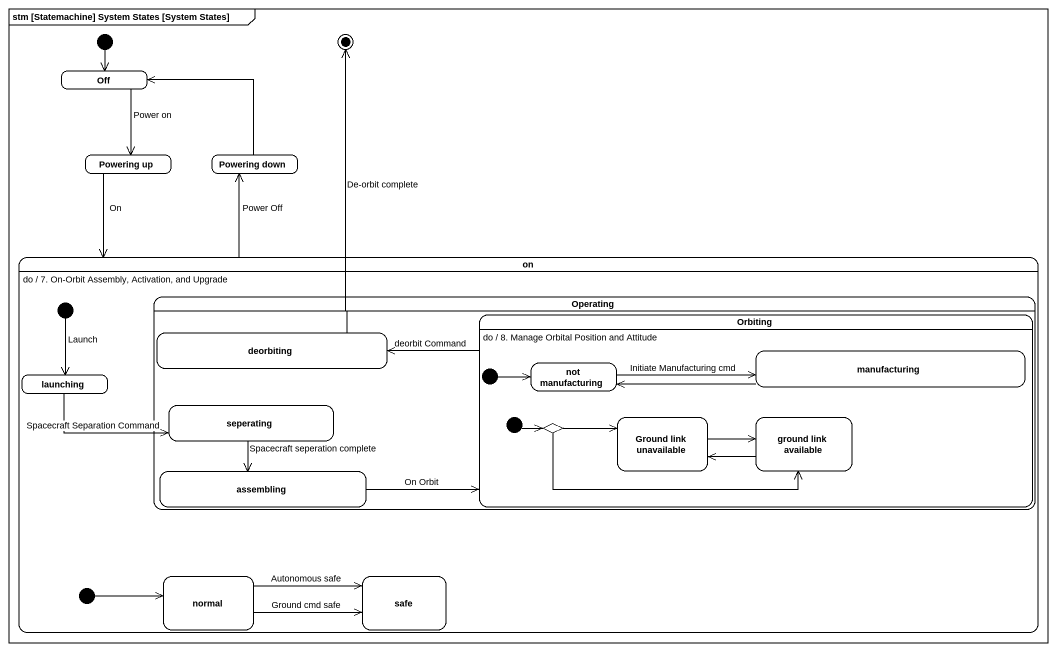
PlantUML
@startuml
mainframe stm [Statemachine] System States [System States]
hide empty description
state final1 <<end>>
state Off
state "Powering up" as Powering_up
state "Powering down" as Powering_down
state "on" as on_ {
  state initial2 <<start>>
  state Operating {
    state Orbiting {
      state manufacturing
      state initial3 <<start>>
      state "not manufacturing" as not_manufacturing
      state initial4 <<start>>
      state choice1 <<choice>>
      state "Ground link unavailable" as Ground_link_unavailable
      state "ground link available" as ground_link_available
    }
    Orbiting : do / 8. Manage Orbital Position and Attitude
    state deorbiting
    state seperating
    state assembling
  }
  state launching
  state initial5 <<start>>
  state normal
  state safe
}
on_ : do / 7. On-Orbit Assembly, Activation, and Upgrade
[*] --> Off
Off --> Powering_up : Power on
Powering_up --> on_ : On
Powering_down -left-> Off
on_ -up-> Powering_down : Power Off
initial2 --> launching : Launch
Orbiting -left-> deorbiting : deorbit Command
deorbiting -up-> final1 : De-orbit complete
manufacturing -left-> not_manufacturing
launching -right-> seperating : Spacecraft Separation Command
initial3 -right-> not_manufacturing
not_manufacturing -right-> manufacturing : Initiate Manufacturing cmd
seperating --> assembling : Spacecraft seperation complete
initial4 -right-> choice1
choice1 -right-> Ground_link_unavailable
choice1 -right-> ground_link_available
Ground_link_unavailable -right-> ground_link_available
ground_link_available -left-> Ground_link_unavailable
assembling -right-> Orbiting : On Orbit
initial5 -right-> normal
normal -right-> safe : Ground cmd safe
normal -right-> safe : Autonomous safe
@enduml
